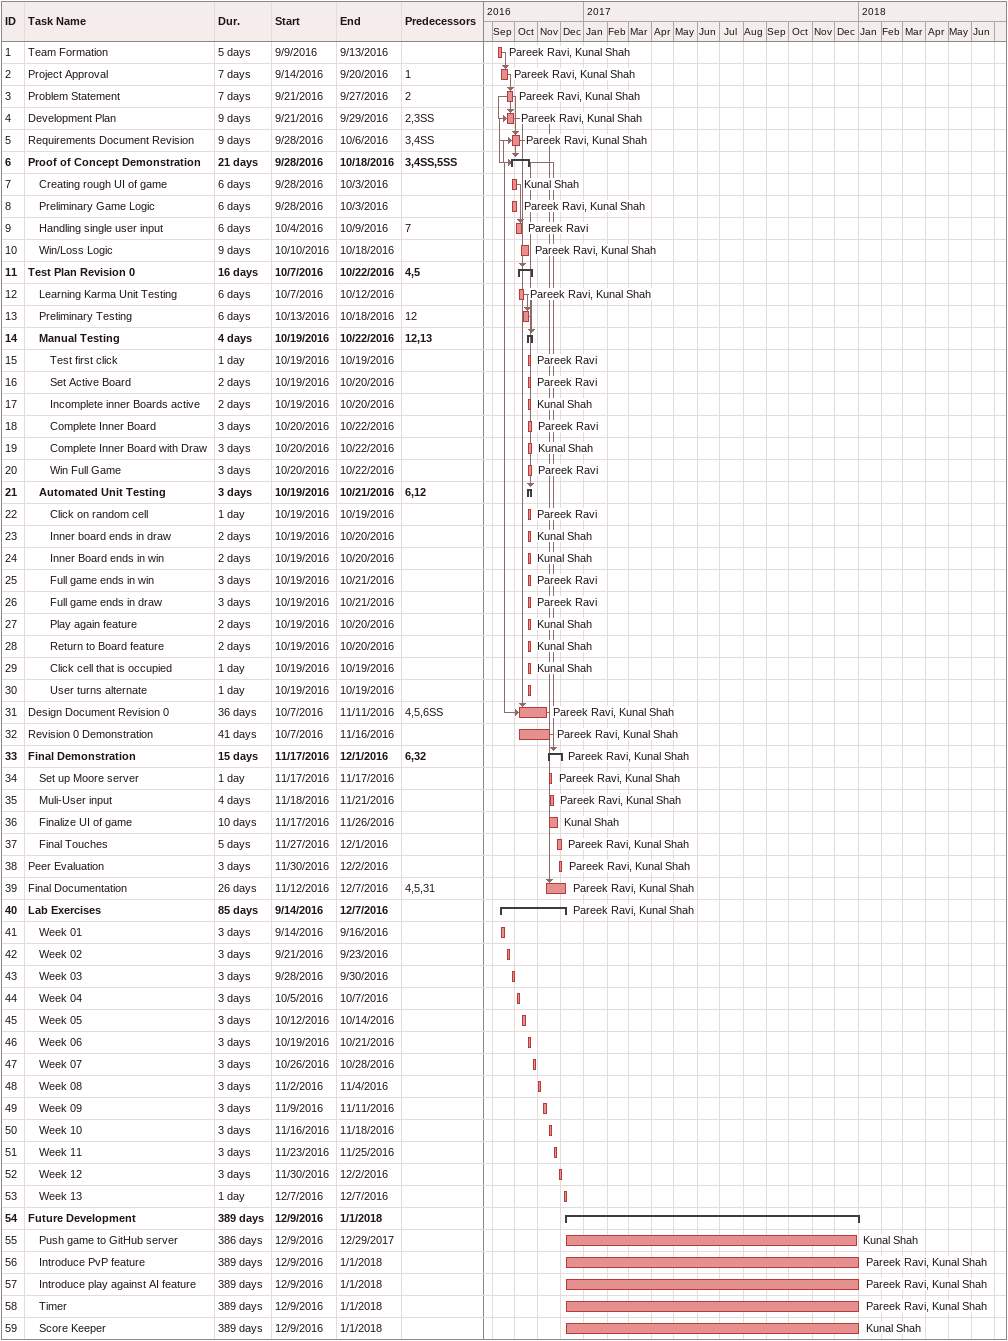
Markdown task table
| ID | Level | Task | Duration | Start | Finish | Predecessors | Resources |
|---|---|---|---|---|---|---|---|
| 1 | 1 | Team Formation | 5d | 2016-09-09 | 2016-09-13 |  | Pareek Ravi, Kunal Shah |
| 2 | 1 | Project Approval | 7d | 2016-09-14 | 2016-09-20 | 1 | Pareek Ravi, Kunal Shah |
| 3 | 1 | Problem Statement | 7d | 2016-09-21 | 2016-09-27 | 2 | Pareek Ravi, Kunal Shah |
| 4 | 1 | Development Plan | 9d | 2016-09-21 | 2016-09-29 | 2, 3SS | Pareek Ravi, Kunal Shah |
| 5 | 1 | Requirements Document Revision | 9d | 2016-09-28 | 2016-10-06 | 3, 4SS | Pareek Ravi, Kunal Shah |
| 6 | 1 | **Proof of Concept Demonstration** | 21d | 2016-09-28 | 2016-10-18 | 3, 4SS, 5SS |  |
| 7 | 2 | Creating rough UI of game | 6d | 2016-09-28 | 2016-10-03 |  | Kunal Shah |
| 8 | 2 | Preliminary Game Logic | 6d | 2016-09-28 | 2016-10-03 |  | Pareek Ravi, Kunal Shah |
| 9 | 2 | Handling single user input | 6d | 2016-10-04 | 2016-10-09 | 7 | Pareek Ravi |
| 10 | 2 | Win/Loss Logic | 9d | 2016-10-10 | 2016-10-18 |  | Pareek Ravi, Kunal Shah |
| 11 | 1 | **Test Plan Revision 0** | 16d | 2016-10-07 | 2016-10-22 | 4, 5 |  |
| 12 | 2 | Learning Karma Unit Testing | 6d | 2016-10-07 | 2016-10-12 |  | Pareek Ravi, Kunal Shah |
| 13 | 2 | Preliminary Testing | 6d | 2016-10-13 | 2016-10-18 | 12 |  |
| 14 | 2 | **Manual Testing** | 4d | 2016-10-19 | 2016-10-22 | 12, 13 |  |
| 15 | 3 | Test first click | 1d | 2016-10-19 | 2016-10-19 |  | Pareek Ravi |
| 16 | 3 | Set Active Board | 2d | 2016-10-19 | 2016-10-20 |  | Pareek Ravi |
| 17 | 3 | Incomplete inner Boards active | 2d | 2016-10-19 | 2016-10-20 |  | Kunal Shah |
| 18 | 3 | Complete Inner Board | 3d | 2016-10-20 | 2016-10-22 |  | Pareek Ravi |
| 19 | 3 | Complete Inner Board with Draw | 3d | 2016-10-20 | 2016-10-22 |  | Kunal Shah |
| 20 | 3 | Win Full Game | 3d | 2016-10-20 | 2016-10-22 |  | Pareek Ravi |
| 21 | 2 | **Automated Unit Testing** | 3d | 2016-10-19 | 2016-10-21 | 6, 12 |  |
| 22 | 3 | Click on random cell | 1d | 2016-10-19 | 2016-10-19 |  | Pareek Ravi |
| 23 | 3 | Inner board ends in draw | 2d | 2016-10-19 | 2016-10-20 |  | Kunal Shah |
| 24 | 3 | Inner Board ends in win | 2d | 2016-10-19 | 2016-10-20 |  | Kunal Shah |
| 25 | 3 | Full game ends in win | 3d | 2016-10-19 | 2016-10-21 |  | Pareek Ravi |
| 26 | 3 | Full game ends in draw | 3d | 2016-10-19 | 2016-10-21 |  | Pareek Ravi |
| 27 | 3 | Play again feature | 2d | 2016-10-19 | 2016-10-20 |  | Kunal Shah |
| 28 | 3 | Return to Board feature | 2d | 2016-10-19 | 2016-10-20 |  | Kunal Shah |
| 29 | 3 | Click cell that is occupied | 1d | 2016-10-19 | 2016-10-19 |  | Kunal Shah |
| 30 | 3 | User turns alternate | 1d | 2016-10-19 | 2016-10-19 |  |  |
| 31 | 1 | Design Document Revision 0 | 36d | 2016-10-07 | 2016-11-11 | 4, 5, 6SS | Pareek Ravi, Kunal Shah |
| 32 | 1 | Revision 0 Demonstration | 41d | 2016-10-07 | 2016-11-16 |  | Pareek Ravi, Kunal Shah |
| 33 | 1 | **Final Demonstration** | 15d | 2016-11-17 | 2016-12-01 | 6, 32 | Pareek Ravi, Kunal Shah |
| 34 | 2 | Set up Moore server | 1d | 2016-11-17 | 2016-11-17 |  | Pareek Ravi, Kunal Shah |
| 35 | 2 | Muli-User input | 4d | 2016-11-18 | 2016-11-21 |  | Pareek Ravi, Kunal Shah |
| 36 | 2 | Finalize UI of game | 10d | 2016-11-17 | 2016-11-26 |  | Kunal Shah |
| 37 | 2 | Final Touches | 5d | 2016-11-27 | 2016-12-01 |  | Pareek Ravi, Kunal Shah |
| 38 | 1 | Peer Evaluation | 3d | 2016-11-30 | 2016-12-02 |  | Pareek Ravi, Kunal Shah |
| 39 | 1 | Final Documentation | 26d | 2016-11-12 | 2016-12-07 | 4, 5, 31 | Pareek Ravi, Kunal Shah |
| 40 | 1 | **Lab Exercises** | 85d | 2016-09-14 | 2016-12-07 |  | Pareek Ravi, Kunal Shah |
| 41 | 2 | Week 01 | 3d | 2016-09-14 | 2016-09-16 |  |  |
| 42 | 2 | Week 02 | 3d | 2016-09-21 | 2016-09-23 |  |  |
| 43 | 2 | Week 03 | 3d | 2016-09-28 | 2016-09-30 |  |  |
| 44 | 2 | Week 04 | 3d | 2016-10-05 | 2016-10-07 |  |  |
| 45 | 2 | Week 05 | 3d | 2016-10-12 | 2016-10-14 |  |  |
| 46 | 2 | Week 06 | 3d | 2016-10-19 | 2016-10-21 |  |  |
| 47 | 2 | Week 07 | 3d | 2016-10-26 | 2016-10-28 |  |  |
| 48 | 2 | Week 08 | 3d | 2016-11-02 | 2016-11-04 |  |  |
| 49 | 2 | Week 09 | 3d | 2016-11-09 | 2016-11-11 |  |  |
| 50 | 2 | Week 10 | 3d | 2016-11-16 | 2016-11-18 |  |  |
| 51 | 2 | Week 11 | 3d | 2016-11-23 | 2016-11-25 |  |  |
| 52 | 2 | Week 12 | 3d | 2016-11-30 | 2016-12-02 |  |  |
| 53 | 2 | Week 13 | 1d | 2016-12-07 | 2016-12-07 |  |  |
| 54 | 1 | **Future Development** | 389d | 2016-12-09 | 2018-01-01 |  |  |
| 55 | 2 | Push game to GitHub server | 386d | 2016-12-09 | 2017-12-29 |  | Kunal Shah |
| 56 | 2 | Introduce PvP feature | 389d | 2016-12-09 | 2018-01-01 |  | Pareek Ravi, Kunal Shah |
| 57 | 2 | Introduce play against AI feature | 389d | 2016-12-09 | 2018-01-01 |  | Pareek Ravi, Kunal Shah |
| 58 | 2 | Timer | 389d | 2016-12-09 | 2018-01-01 |  | Pareek Ravi, Kunal Shah |
| 59 | 2 | Score Keeper | 389d | 2016-12-09 | 2018-01-01 |  | Kunal Shah |
